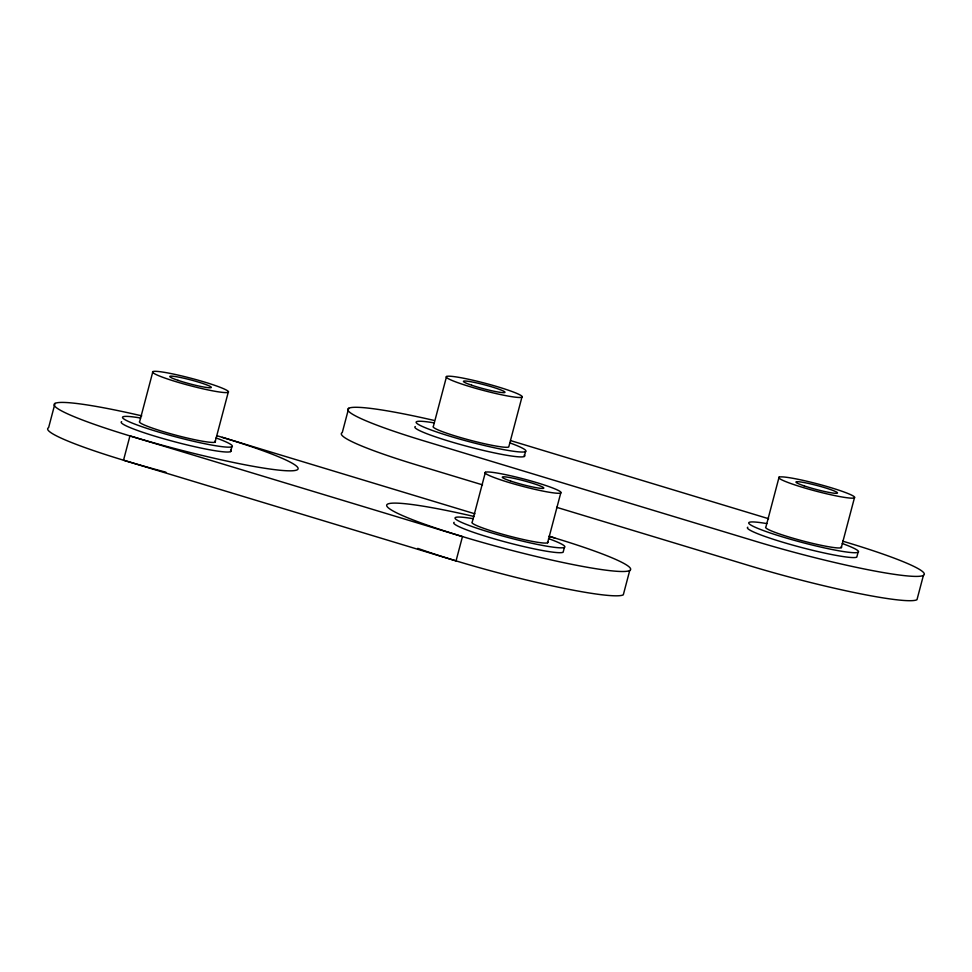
<?xml version="1.0" encoding="UTF-8"?>
<svg xmlns="http://www.w3.org/2000/svg" width="972" height="972" viewBox="0 0 972 972"><rect width="100%" height="100%" fill="white"/><g stroke="black" fill="none" stroke-linecap="round" stroke-linejoin="round"><path stroke-width="1.46" d="M55.015 403.392L48.6 427.68A126.214 11.883 14.8 0 0 152.92 468.698M152.871 371.608L139.713 421.423A39.281 3.694 14.8 0 0 177.572 435.638A39.281 3.694 14.8 0 0 215.031 441.094M215.079 442.102L228.238 392.299A39.281 3.694 14.8 0 0 175.847 374.585A39.281 3.694 14.8 0 0 167.573 378.983A39.281 3.694 14.8 0 0 228.238 392.299M230.607 451.579L231.883 446.719M348.693 408.276L342.278 432.564A126.214 11.883 14.8 0 0 417.195 465.09L482.537 484.87M446.549 376.504L433.391 426.307A39.281 3.694 14.8 0 0 466.293 439.186A39.281 3.694 14.8 0 0 508.757 446.998L521.915 397.183A39.281 3.694 14.8 0 0 469.525 379.469A39.281 3.694 14.8 0 0 461.25 383.867A39.281 3.694 14.8 0 0 521.915 397.183M485.393 472.283L472.234 522.086A39.281 3.694 14.8 0 0 510.106 536.301A39.281 3.694 14.8 0 0 547.552 541.769M524.273 456.463L525.56 451.603M547.601 542.777L560.759 492.974A39.281 3.694 14.8 0 0 508.368 475.259A39.281 3.694 14.8 0 0 500.094 479.658A39.281 3.694 14.8 0 0 560.759 492.974M564.404 547.394L563.128 552.254A56.789 5.346 14.8 0 1 501.722 540.967A56.789 5.346 14.8 0 1 454.143 522.341M629.722 570.528L623.307 594.828A126.214 11.883 14.8 0 1 542.947 583.832A126.214 11.883 14.8 0 1 417.753 548.354M779.07 477.167L765.912 526.982A39.281 3.694 14.8 0 0 803.771 541.185A39.281 3.694 14.8 0 0 841.23 546.653M841.278 547.661L854.437 497.858A39.281 3.694 14.8 0 0 802.046 480.144A39.281 3.694 14.8 0 0 793.772 484.542A39.281 3.694 14.8 0 0 854.437 497.858M858.082 552.278L856.794 557.138A56.789 5.346 14.8 0 1 795.4 545.851A56.789 5.346 14.8 0 1 747.82 527.225M923.4 575.412L916.985 599.712A126.214 11.883 14.8 0 1 749.716 565.765L556.592 507.299M768.609 518.72L515.95 442.224A126.214 11.883 14.8 0 0 510.555 440.608M842.663 541.137L848.471 542.898A126.214 11.883 14.8 0 1 915.296 576.396A126.214 11.883 14.8 0 1 756.143 541.465L423.622 440.79A126.214 11.883 14.8 0 1 347.842 409.042A126.214 11.883 14.8 0 1 433.949 420.39M222.284 437.339L474.944 513.823M548.998 536.252L554.805 538.002M548.572 538.622A56.789 5.346 14.8 0 1 548.208 546.422A56.789 5.346 14.8 0 1 469.828 525.718A56.789 5.346 14.8 0 1 473.133 518.708M549.411 536.386A126.214 11.883 14.8 0 1 605.398 570.102A126.214 11.883 14.8 0 1 407.912 517.869A126.214 11.883 14.8 0 1 474.263 516.521M216.051 437.947A56.789 5.346 14.8 0 1 215.687 445.747A56.789 5.346 14.8 0 1 137.307 425.043A56.789 5.346 14.8 0 1 140.612 418.033M230.534 450.121A56.789 5.346 14.8 0 1 176.369 442.224A56.789 5.346 14.8 0 1 121.621 421.666M216.878 435.711A126.214 11.883 14.8 0 1 272.877 469.427A126.214 11.883 14.8 0 1 75.391 417.207A126.214 11.883 14.8 0 1 141.742 415.846M165.896 472.198A126.214 11.883 14.8 0 1 154.341 469.087M842.25 543.506A56.789 5.346 14.8 0 1 841.886 551.306A56.789 5.346 14.8 0 1 763.506 530.603A56.789 5.346 14.8 0 1 766.811 523.592M524.212 455.005A56.789 5.346 14.8 0 1 470.047 447.108A56.789 5.346 14.8 0 1 415.299 426.55M509.717 442.843A56.789 5.346 14.8 0 1 509.364 450.631A56.789 5.346 14.8 0 1 430.973 429.94A56.789 5.346 14.8 0 1 434.277 422.917M129.944 435.906L123.529 460.206L456.05 560.88L462.465 536.58L129.944 435.906M177.998 380.331A21.457 2.017 14.8 0 0 211.143 387.609A21.457 2.017 14.8 0 0 182.517 377.926A21.457 2.017 14.8 0 0 177.998 380.331M510.519 481.006A21.457 2.017 14.8 0 0 543.664 488.272A21.457 2.017 14.8 0 0 515.038 478.601A21.457 2.017 14.8 0 0 510.519 481.006M804.196 485.891A21.457 2.017 14.8 0 0 837.342 493.168A21.457 2.017 14.8 0 0 808.716 483.485A21.457 2.017 14.8 0 0 804.196 485.891M471.675 385.216A21.457 2.017 14.8 0 0 504.82 392.494A21.457 2.017 14.8 0 0 476.195 382.81A21.457 2.017 14.8 0 0 471.675 385.216"/></g></svg>
